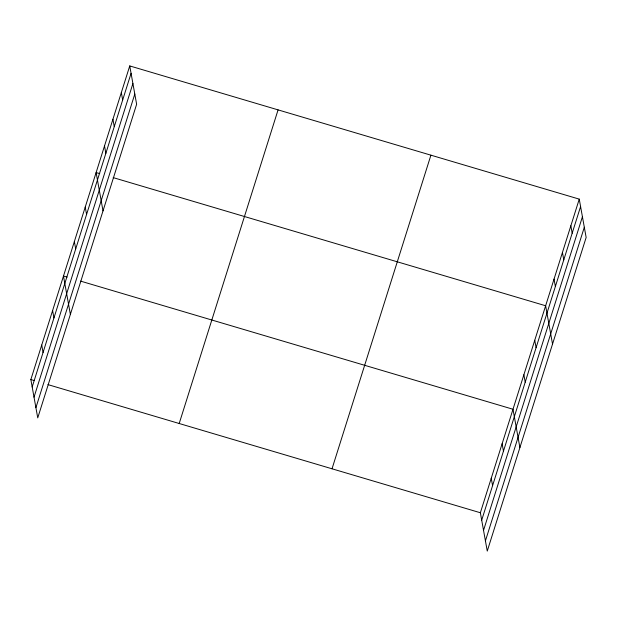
<?xml version="1.0" encoding="UTF-8"?>
<svg xmlns="http://www.w3.org/2000/svg" width="617" height="617" viewBox="0 0 617 617"><rect width="100%" height="100%" fill="white"/><g stroke="black" fill="none" stroke-linecap="round" stroke-linejoin="round"><path stroke-width="0.93" d="M129.74 65.926L136.635 104.25L37.745 417.871L30.85 379.548L129.74 65.926L579.255 199.129L586.15 237.452L487.26 551.074L480.365 512.75L579.255 199.129M32.184 386.959L131.074 73.346M34.02 397.163L132.91 83.542M35.909 407.667L134.799 94.054M179.192 423.501L278.074 109.888M332.023 468.789L430.913 155.175M481.7 520.162L580.589 206.541M483.535 530.365L582.425 216.744M485.425 540.87L584.314 227.257M99.715 173.624L96.113 172.559L103.008 210.883M113.196 177.619L545.636 305.762L552.531 344.085M67.076 277.118L63.482 276.054L70.377 314.377M80.565 281.113L512.997 409.256L519.892 447.58M30.85 379.548L34.444 380.612M47.933 384.607L480.365 512.75M570.848 225.783L572.183 233.203M562.442 252.446L563.776 259.857M554.035 279.1L555.369 286.519M534.754 340.26L536.088 347.672M523.879 374.758L525.214 382.17M502.122 443.754L503.457 451.166M491.248 478.252L492.582 485.664M121.333 92.589L122.667 100M112.926 119.243L114.261 126.655M104.52 145.897L105.854 153.317M85.239 207.057L86.573 214.469M74.364 241.555L75.698 248.967M52.607 310.552L53.941 317.963M41.725 345.05L43.059 352.461"/></g></svg>
